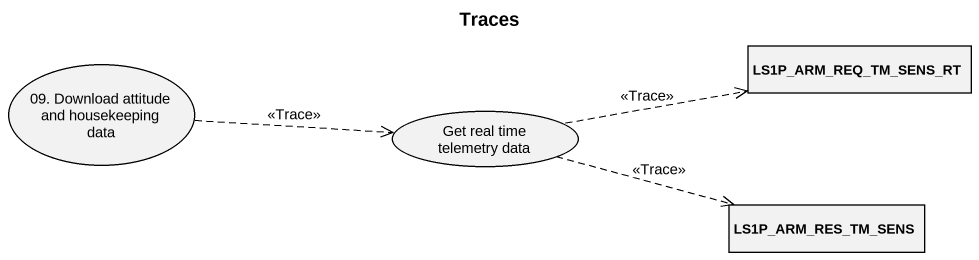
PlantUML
@startuml
title Traces
allowmixing
hide circle
hide empty members
class LS1P_ARM_REQ_TM_SENS_RT
usecase "09. Download attitude and housekeeping data" as u09_Download_attitude_and
usecase "Get real time telemetry data" as Get_real_time_telemetry_data
class LS1P_ARM_RES_TM_SENS
u09_Download_attitude_and .right.> Get_real_time_telemetry_data : <<Trace>>
Get_real_time_telemetry_data .right.> LS1P_ARM_REQ_TM_SENS_RT : <<Trace>>
Get_real_time_telemetry_data .right.> LS1P_ARM_RES_TM_SENS : <<Trace>>
@enduml
